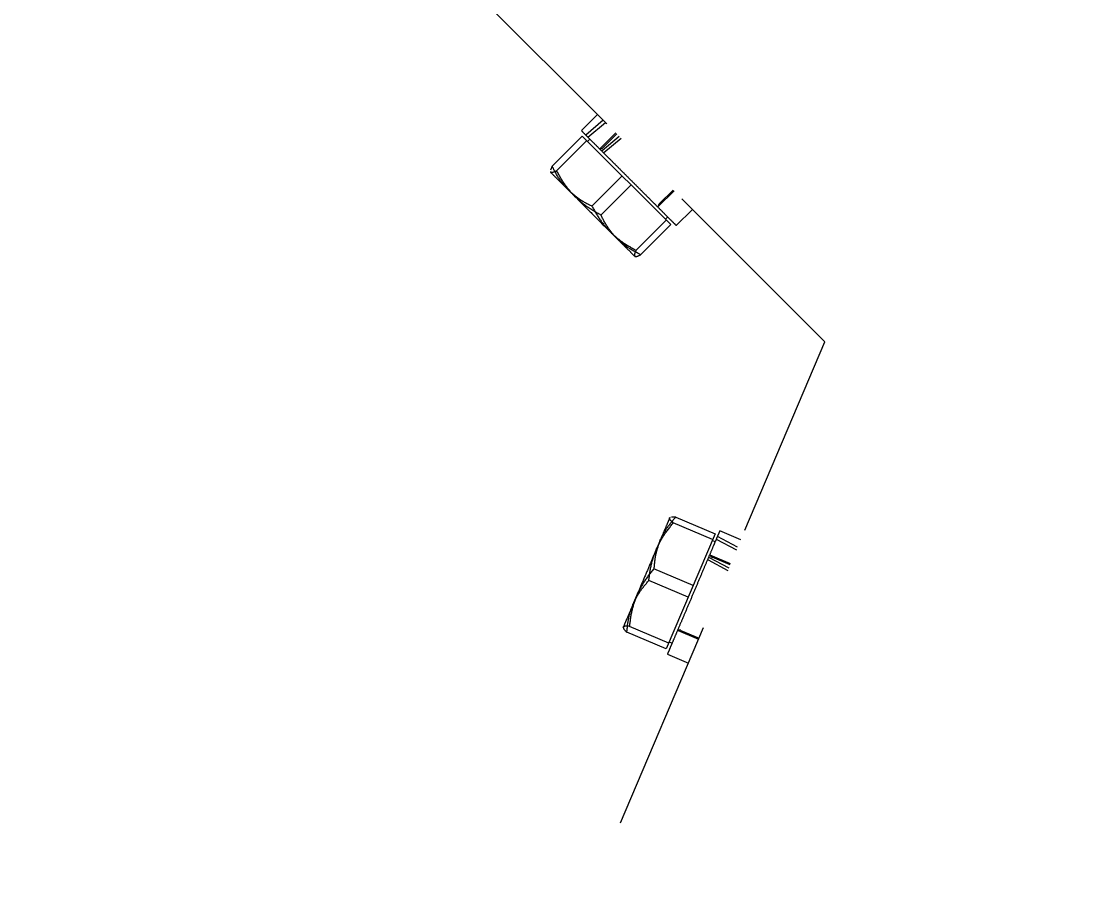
# Model space of a CAD drawing. Header units: millimetres. Extents: x 861 to 27901, y 673 to 17923.
# Drawn here: x 10264.5 to 10476.5, y 5953 to 6125.5 of the extents above; entities that cross this region are included whole.
import ezdxf

# ---------------------------------------------------------------- set-up
doc = ezdxf.new("R2010")
doc.units = ezdxf.units.MM
doc.header["$LTSCALE"] = 33.3
doc.linetypes.add('HIDDEN', pattern=[1.905, 1.27, -0.635])
doc.layers.add('CAPA_1', color=7, linetype='Continuous')
doc.styles.add('SLDTEXTSTYLE0', font='TXT', dxfattribs={"width": 0.75})
doc.dimstyles.new('SLDDIMSTYLE0', dxfattribs={"dimtxt": 66.6, "dimasz": 66.6, "dimexe": 0, "dimexo": 0.0625, "dimgap": 16.65, "dimtad": 2, "dimdec": 0, "dimlfac": 1.261261, "dimrnd": 1e-09, "dimzin": 12, "dimdsep": 46, "dimtxsty": 'SLDTEXTSTYLE0', "dimsah": 1, "dimcen": 0.09, "dimadec": 0, "dimazin": 3, "dimtfac": 1, "dimtdec": 0, "dimtofl": 0, "dimtmove": 0, "dimatfit": 3, "dimfxl": 1, "dimfrac": 2, "dimtolj": 1, "dimtzin": 12, "dimarcsym": 0})

# ---------------------------------------------------------------- blocks, each defined once
blk = doc.blocks.new('_D_13')
at = {"layer": 'CAPA_1', "transparency": 16777216}
for p, q in [((9823.17, 6912.25), (14695.32, 6912.25)), ((14662.02, 6912.25), (14662.02, 5357.98)), ((14240.18, 5357.98), (14695.32, 5357.98))]:
    blk.add_line(p, q, dxfattribs=at)
for points in [[(14662.02, 6912.25), (14651.77, 6845.65), (14672.27, 6845.65)], [(14662.02, 5357.98), (14672.27, 5424.58), (14651.77, 5424.58)]]:
    blk.add_solid(points, dxfattribs=at)
at = {"layer": 'CAPA_1', "transparency": 16777216, "insert": (14576.17, 6036.69), "char_height": 66.6, "attachment_point": 1, "rotation": 90, "style": 'SLDTEXTSTYLE0'}
blk.add_mtext('1960', dxfattribs=at)
blk = doc.blocks.new('_D_14')
at = {"layer": 'CAPA_1', "transparency": 16777216}
for p, q in [((9780.88, 6954.54), (9780.88, 7862.55)), ((10855.14, 5883.49), (10855.14, 7862.55)), ((9780.88, 7829.25), (10855.14, 7829.25))]:
    blk.add_line(p, q, dxfattribs=at)
for points in [[(9780.88, 7829.25), (9847.48, 7819.01), (9847.48, 7839.5)], [(10855.14, 7829.25), (10788.54, 7839.5), (10788.54, 7819.01)]]:
    blk.add_solid(points, dxfattribs=at)
at = {"layer": 'CAPA_1', "transparency": 16777216, "insert": (10219.59, 7915.1), "char_height": 66.6, "attachment_point": 1, "style": 'SLDTEXTSTYLE0'}
blk.add_mtext('1355', dxfattribs=at)

msp = doc.modelspace()

# ---------------------------------------------------------------- linework, layer by layer
at = {"color": 1, "linetype": 'HIDDEN', "lineweight": 18}
for p, q in [((10082.27, 6404.09), (10424.82, 6061.54)), ((10379.47, 6106.89), (10376.25, 6103.67)), ((10380.62, 6105.74), (10377.14, 6102.77)), ((10377.52, 6102.4), (10381.03, 6105.32)), ((10370.42, 6096.56), (10376.44, 6102.58)), ((10377.35, 6101.68), (10371.32, 6095.65)), ((10376.44, 6102.58), (10394.09, 6084.93)), ((10377.95, 6101.97), (10377.5, 6101.52)), ((10383.14, 6103.21), (10380.01, 6100.08)), ((10380.41, 6099.68), (10383.77, 6102.58)), ((10383.33, 6103.03), (10380.56, 6100.26)), ((10380.76, 6099.33), (10384.19, 6102.17)), ((10370.06, 6095.48), (10370.09, 6095.39)), ((10370.42, 6096.56), (10370.09, 6095.76)), ((10370.11, 6095.49), (10370.12, 6095.35)), ((10384.37, 6094.66), (10378.35, 6088.63)), ((10386.17, 6092.85), (10380.15, 6086.83)), ((10391.59, 6088.5), (10394.73, 6091.63)), ((10391.77, 6089.04), (10394.54, 6091.81)), ((10395.18, 6084.74), (10398.4, 6087.95)), ((10393.19, 6085.83), (10387.17, 6079.81)), ((10394.09, 6084.93), (10388.07, 6078.91)), ((10393.03, 6085.99), (10393.48, 6086.44)), ((10386.91, 6078.57), (10386.99, 6078.55)), ((10334.51, 5848.8), (10424.82, 6061.54)), ((10393.98, 6026.45), (10393.86, 6026.39)), ((10393.95, 6026.49), (10393.88, 6026.44)), ((10395.08, 6026.56), (10394.22, 6026.57)), ((10402.42, 6022.06), (10394.59, 6025.39)), ((10395.08, 6026.56), (10402.92, 6023.23)), ((10402.92, 6023.23), (10393.17, 6000.26)), ((10408.05, 6022.05), (10403.86, 6023.82)), ((10402.92, 6021.61), (10402.34, 6021.86)), ((10403.16, 6022.17), (10407.19, 6020.01)), ((10407.42, 6020.55), (10403.37, 6022.66)), ((10406.02, 6017.26), (10401.94, 6018.99)), ((10401.53, 6018.01), (10405.44, 6015.9)), ((10401.72, 6018.47), (10405.67, 6016.44)), ((10405.92, 6017.02), (10402.31, 6018.55)), ((10398.54, 6012.92), (10390.71, 6016.25)), ((10397.55, 6010.57), (10389.71, 6013.9)), ((10384.58, 6004.54), (10384.59, 6004.46)), ((10393.67, 6001.43), (10385.83, 6004.76)), ((10393.17, 6000.26), (10385.33, 6003.59)), ((10395.54, 6003.91), (10399.62, 6002.18)), ((10396.12, 6003.95), (10399.72, 6002.42)), ((10393.76, 6001.64), (10394.34, 6001.39)), ((10393.4, 5999.18), (10397.59, 5997.4))]:
    msp.add_line(p, q, dxfattribs=at)
for centre, start, end in [((10380.11, 6100.71), 260.9798, 315), ((10392.22, 6088.6), 135, 189.0202), ((10402.56, 6019.13), 192.9798, 247), ((10395.87, 6003.37), 67, 121.0202)]:
    msp.add_arc(centre, 0.634, start, end, dxfattribs=at)
for points, knots in [([(10376.28, 6103.63), (10376.29, 6103.63), (10376.3, 6103.62), (10376.73, 6103.19), (10377.5, 6102.42), (10378.58, 6101.34), (10379.93, 6099.99), (10381.49, 6098.43), (10383.22, 6096.7), (10385.03, 6094.89), (10386.87, 6093.05), (10388.67, 6091.25), (10390.36, 6089.56), (10391.87, 6088.05), (10393.16, 6086.76), (10394.17, 6085.75), (10394.84, 6085.08), (10395.18, 6084.74), (10395.15, 6084.77), (10395.14, 6084.78)], [0, 0, 0, 0, 0.0455302, 0.1071821, 0.1688339, 0.2304858, 0.2921376, 0.3537895, 0.4154413, 0.4770932, 0.538745, 0.6003969, 0.6620487, 0.7237006, 0.7853524, 0.8470043, 0.9086562, 0.970308, 1, 1, 1, 1]), ([(10371.32, 6095.65), (10371.03, 6095.51), (10370.46, 6095.24), (10370.23, 6095.32), (10370.12, 6095.35)], [0, 0, 0, 0, 0.523687, 1, 1, 1, 1]), ([(10373.63, 6091.84), (10373.03, 6092.52), (10371.76, 6093.93), (10370.88, 6095.66), (10370.42, 6096.56)], [0, 0, 0, 0, 0.476313, 1, 1, 1, 1]), ([(10374.99, 6090.49), (10374.31, 6091.24), (10372.89, 6092.81), (10371.86, 6094.68), (10371.32, 6095.65)], [0, 0, 0, 0, 0.476313, 1, 1, 1, 1]), ([(10373.63, 6091.84), (10374.31, 6091.24), (10375.72, 6089.97), (10377.44, 6089.09), (10378.35, 6088.63)], [0, 0, 0, 0, 0.476313, 1, 1, 1, 1]), ([(10380.15, 6086.83), (10379.17, 6087.37), (10377.3, 6088.39), (10375.73, 6089.81), (10374.99, 6090.49)], [0, 0, 0, 0, 0.523687, 1, 1, 1, 1]), ([(10378.35, 6088.63), (10378.88, 6087.66), (10379.91, 6085.79), (10381.33, 6084.22), (10382.01, 6083.47)], [0, 0, 0, 0, 0.523687, 1, 1, 1, 1]), ([(10383.36, 6082.12), (10382.75, 6082.79), (10381.49, 6084.21), (10380.61, 6085.93), (10380.15, 6086.83)], [0, 0, 0, 0, 0.476313, 1, 1, 1, 1]), ([(10382.01, 6083.47), (10382.75, 6082.79), (10384.32, 6081.37), (10386.19, 6080.35), (10387.17, 6079.81)], [0, 0, 0, 0, 0.476313, 1, 1, 1, 1]), ([(10388.07, 6078.91), (10387.17, 6079.37), (10385.45, 6080.25), (10384.03, 6081.51), (10383.36, 6082.12)], [0, 0, 0, 0, 0.523687, 1, 1, 1, 1]), ([(10383.36, 6082.12), (10383.93, 6081.55), (10385.06, 6080.42), (10386.21, 6079.27), (10386.85, 6078.63), (10386.84, 6078.63), (10386.84, 6078.64)], [0, 0, 0, 0, 0.274329, 0.548657, 0.822986, 1, 1, 1, 1]), ([(10387.17, 6079.81), (10387.03, 6079.51), (10386.75, 6078.94), (10386.83, 6078.72), (10386.87, 6078.61)], [0, 0, 0, 0, 0.523687, 1, 1, 1, 1]), ([(10387, 6078.6), (10387.08, 6078.58), (10387.28, 6078.52), (10387.77, 6078.76), (10388.07, 6078.91)], [0, 0, 0, 0, 0.376916, 1, 1, 1, 1]), ([(10391.17, 6020.06), (10391.61, 6020.97), (10392.53, 6022.87), (10393.88, 6024.52), (10394.59, 6025.39)], [0, 0, 0, 0, 0.476313, 1, 1, 1, 1]), ([(10391.92, 6021.82), (10392.32, 6022.63), (10393.15, 6024.34), (10394.42, 6025.8), (10395.08, 6026.56)], [0, 0, 0, 0, 0.476313, 1, 1, 1, 1]), ([(10394.59, 6025.39), (10394.34, 6025.61), (10393.87, 6026.04), (10393.86, 6026.28), (10393.86, 6026.39)], [0, 0, 0, 0, 0.523687, 1, 1, 1, 1]), ([(10403.84, 6023.78), (10403.84, 6023.77), (10403.83, 6023.76), (10403.59, 6023.19), (10403.17, 6022.2), (10402.57, 6020.79), (10401.83, 6019.04), (10400.96, 6017), (10400.01, 6014.76), (10399.01, 6012.39), (10397.99, 6009.99), (10397, 6007.65), (10396.07, 6005.46), (10395.23, 6003.49), (10394.52, 6001.82), (10393.96, 6000.5), (10393.59, 5999.62), (10393.4, 5999.19), (10393.42, 5999.22), (10393.42, 5999.23)], [0, 0, 0, 0, 0.04553, 0.107182, 0.168834, 0.230486, 0.292138, 0.353789, 0.415441, 0.477093, 0.538745, 0.600397, 0.662049, 0.723701, 0.785352, 0.847004, 0.908656, 0.970308, 1, 1, 1, 1]), ([(10391.92, 6021.82), (10391.61, 6020.97), (10390.96, 6019.18), (10390.8, 6017.26), (10390.71, 6016.25)], [0, 0, 0, 0, 0.476313, 1, 1, 1, 1]), ([(10389.71, 6013.9), (10389.84, 6015.01), (10390.09, 6017.13), (10390.82, 6019.11), (10391.17, 6020.06)], [0, 0, 0, 0, 0.523687, 1, 1, 1, 1]), ([(10390.71, 6016.25), (10390, 6015.38), (10388.65, 6013.73), (10387.73, 6011.83), (10387.29, 6010.92)], [0, 0, 0, 0, 0.523687, 1, 1, 1, 1]), ([(10386.54, 6009.16), (10386.94, 6009.97), (10387.78, 6011.68), (10389.05, 6013.14), (10389.71, 6013.9)], [0, 0, 0, 0, 0.476313, 1, 1, 1, 1]), ([(10387.29, 6010.92), (10386.94, 6009.97), (10386.21, 6007.99), (10385.96, 6005.87), (10385.83, 6004.76)], [0, 0, 0, 0, 0.476313, 1, 1, 1, 1]), ([(10386.54, 6009.16), (10386.23, 6008.42), (10385.6, 6006.94), (10384.97, 6005.45), (10384.61, 6004.61), (10384.62, 6004.62), (10384.62, 6004.63)], [0, 0, 0, 0, 0.274329, 0.548657, 0.822986, 1, 1, 1, 1]), ([(10385.33, 6003.59), (10385.42, 6004.6), (10385.59, 6006.52), (10386.24, 6008.31), (10386.54, 6009.16)], [0, 0, 0, 0, 0.523687, 1, 1, 1, 1]), ([(10385.83, 6004.76), (10385.5, 6004.78), (10384.87, 6004.82), (10384.69, 6004.67), (10384.6, 6004.59)], [0, 0, 0, 0, 0.523687, 1, 1, 1, 1]), ([(10384.64, 6004.46), (10384.65, 6004.38), (10384.67, 6004.18), (10385.08, 6003.81), (10385.33, 6003.59)], [0, 0, 0, 0, 0.376916, 1, 1, 1, 1])]:
    msp.add_open_spline(points, degree=3, knots=knots, dxfattribs=at)
for points in [[(10370.12, 6095.35), (10370.25, 6095.23), (10370.49, 6094.98), (10371.57, 6093.91), (10373.05, 6092.42), (10374.34, 6091.14), (10374.99, 6090.49)], [(10374.99, 6090.49), (10375.68, 6089.8), (10377.06, 6088.42), (10379.28, 6086.19), (10381.46, 6084.01), (10382.73, 6082.75), (10383.36, 6082.12)], [(10393.86, 6026.39), (10393.79, 6026.23), (10393.65, 6025.91), (10393.06, 6024.51), (10392.24, 6022.58), (10391.53, 6020.9), (10391.17, 6020.06)], [(10391.17, 6020.06), (10390.79, 6019.16), (10390.03, 6017.36), (10388.79, 6014.46), (10387.59, 6011.63), (10386.89, 6009.98), (10386.54, 6009.16)]]:
    msp.add_open_spline(points, degree=3, dxfattribs=at)

# ---------------------------------------------------------------- dimensions: what is measured, and where the dimension line sits
at = {"layer": 'CAPA_1'}
dim = msp.add_linear_dim(base=(10855.14, 7829.25), p1=(9780.88, 6912.25), p2=(10855.14, 5841.2), dimstyle='SLDDIMSTYLE0', dxfattribs=at)
dim.commit()
dim.dimension.update_dxf_attribs({"geometry": '_D_14', "text_midpoint": (10318.01, 7829.25), "dimtype": 160})
dim = msp.add_linear_dim(base=(14662.02, 5357.98), p1=(9780.88, 6912.25), p2=(14197.89, 5357.98), angle=90, dimstyle='SLDDIMSTYLE0', dxfattribs=at)
dim.commit()
dim.dimension.update_dxf_attribs({"geometry": '_D_13', "text_midpoint": (14662.02, 6135.11), "dimtype": 160})

doc.saveas('drawing.dxf')
